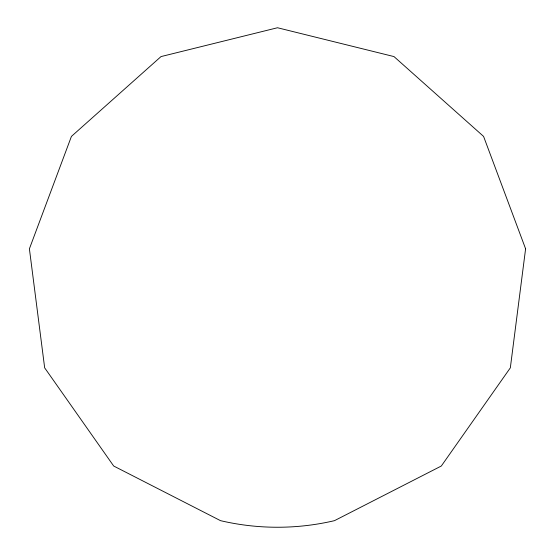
<?xml version="1.0" encoding="UTF-8"?>
<svg xmlns="http://www.w3.org/2000/svg" width="555" height="555" viewBox="0 0 555 555"><rect width="100%" height="100%" fill="white"/><g stroke="black" fill="none" stroke-linecap="round" stroke-linejoin="round"><path stroke-width="0.83" d="M525.599 248.813L510.336 367.84L441.322 466.013L334.492 520.659A249.75 249.75 0 0 1 220.508 520.659L113.678 466.013L44.664 367.84L29.401 248.813L71.422 136.412L161.012 56.582L277.5 27.75L393.988 56.582L483.578 136.412L525.599 248.813"/></g></svg>
